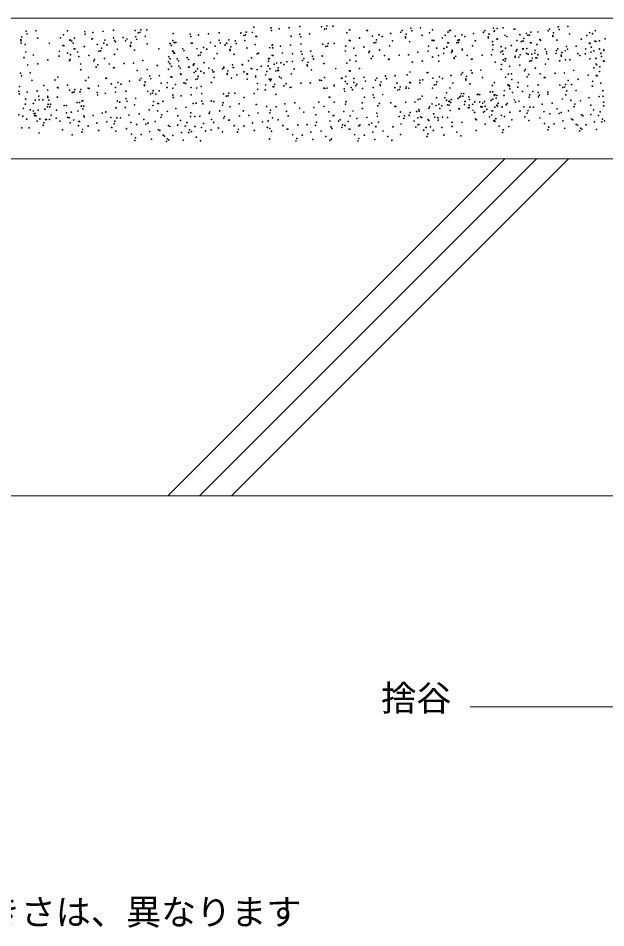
# Model space of a CAD drawing. Units: millimetres, scale not verified. Extents: x -1008 to 992, y -668 to 682.
# Drawn here: x -174.6 to 34.6, y -329.5 to -5.8 of the extents above; entities that cross this region are included whole.
import ezdxf
from ezdxf.enums import TextEntityAlignment as Align

# ---------------------------------------------------------------- set-up
doc = ezdxf.new("R2010")
doc.units = ezdxf.units.MM
doc.header["$LTSCALE"] = 2
for name, color, linetype, lineweight in [('0-1', 7, 'Continuous', 18), ('0-6', 7, 'Continuous', 18), ('0-7', 7, 'Continuous', 18)]:
    doc.layers.add(name, color=color, linetype=linetype, lineweight=lineweight)
doc.styles.add('ＭＳ ゴシック', font='')
doc.styles.get('ＭＳ ゴシック').set_extended_font_data('MS Gothic')

msp = doc.modelspace()

# ---------------------------------------------------------------- linework, layer by layer
at = {"layer": '0-1'}
msp.add_line((-671.751, -5.85), (287.432, -5.85), dxfattribs=at)
at = {"layer": '0-6'}
for p, q in [((-671.751, -55.85), (287.432, -55.85)), ((-1.381, -55.85), (-121.381, -175.85)), ((9.932, -55.85), (-110.067, -175.85)), ((21.246, -55.85), (-98.754, -175.85)), ((-671.751, -175.85), (287.432, -175.85))]:
    msp.add_line(p, q, dxfattribs=at)
for centre in [(-90.734, -9.044), (-84.633, -9.309), (-81.716, -9.62), (-78.135, -9.222), (-74.375, -8.84), (-66.649, -8.903), (-65.604, -9.756), (-64.958, -9.575), (-64.693, -8.646), (-62.554, -8.695), (-34.88, -9.427), (-31.459, -9.311), (-5.399, -9.427), (-4.159, -9.491), (-1.978, -9.311), (1.942, -9.756), (2.202, -9.723), (14.509, -9.74), (17.586, -8.928), (21.007, -8.811), (-173.41, -12.565), (-171.792, -10.427), (-171.421, -11.371), (-168.371, -10.31), (-167.708, -12.963), (-159.573, -12.855), (-158.538, -11.804), (-157.047, -10.37), (-154.562, -12.988), (-150.946, -10.635), (-150.785, -11.523), (-148.029, -10.946), (-144.448, -10.549), (-140.688, -10.166), (-140.678, -12.827), (-137.257, -12.711), (-132.961, -10.229), (-132.817, -12.425), (-131.917, -11.082), (-131.271, -10.901), (-131.006, -9.972), (-129.396, -12.309), (-128.866, -10.021), (-119.469, -11.254), (-113.369, -11.52), (-113.208, -12.407), (-110.451, -11.831), (-106.871, -11.433), (-103.11, -11.05), (-95.384, -11.113), (-94.34, -11.966), (-93.694, -11.785), (-93.429, -10.857), (-91.289, -10.905), (-90.01, -12.329), (-89.75, -12.297), (-84.472, -10.196), (-77.443, -12.313), (-74.365, -11.501), (-73.995, -12.445), (-70.944, -11.384), (-57.66, -11.042), (-56.625, -9.99), (-53.147, -12.905), (-50.525, -10.256), (-50.265, -10.223), (-48.541, -12.212), (-46.18, -11.759), (-45.092, -12.345), (-42.042, -11.284), (-38.461, -10.886), (-37.958, -10.239), (-36.764, -12.494), (-36.737, -12.875), (-36.499, -11.566), (-34.509, -10.372), (-30.796, -11.963), (-28.179, -11.042), (-27.144, -9.99), (-23.666, -12.905), (-22.661, -11.856), (-21.626, -10.804), (-21.044, -10.256), (-20.784, -10.223), (-19.06, -12.212), (-16.7, -11.759), (-15.611, -12.345), (-12.561, -11.284), (-8.98, -10.886), (-8.477, -10.239), (-7.283, -12.494), (-7.256, -12.875), (-7.018, -11.566), (-5.194, -10.542), (-5.028, -10.372), (-1.315, -11.963), (-0.68, -12.405), (3.926, -11.713), (5.385, -13.039), (6.286, -11.259), (6.82, -11.856), (7.374, -11.845), (7.855, -10.804), (10.424, -10.784), (14.005, -10.386), (15.702, -11.994), (15.729, -12.376), (15.968, -11.066), (17.957, -9.872), (21.671, -11.464), (27.785, -12.041), (28.82, -10.99), (29.805, -11.356), (30.84, -10.305), (-173.676, -13.493), (-173.649, -13.875), (-173.547, -14.718), (-172.19, -15.201), (-163.528, -14.795), (-158.676, -15.545), (-158.375, -15.647), (-156.322, -13.655), (-156.062, -13.623), (-155.597, -14.04), (-155.059, -14.718), (-151.084, -15.903), (-148.461, -13.254), (-148.201, -13.221), (-146.477, -15.211), (-144.117, -14.757), (-143.755, -13.639), (-143.029, -15.343), (-140.307, -13.772), (-139.979, -14.282), (-136.398, -13.884), (-135.894, -13.237), (-134.701, -15.492), (-134.674, -15.874), (-134.436, -14.564), (-132.446, -13.37), (-128.733, -14.962), (-120.598, -14.854), (-120.12, -15.539), (-119.563, -13.802), (-119.085, -14.487), (-118.745, -14.539), (-118.485, -14.507), (-112.984, -14.753), (-112.724, -14.72), (-108.64, -16.256), (-106.178, -14.523), (-104.502, -15.781), (-103.101, -13.711), (-102.73, -14.656), (-100.921, -15.383), (-100.417, -14.736), (-99.68, -13.595), (-98.958, -16.063), (-97.34, -13.924), (-96.969, -14.869), (-93.919, -13.808), (-90.292, -15.233), (-84.191, -15.498), (-84.086, -15.301), (-81.274, -15.809), (-77.693, -15.412), (-73.933, -15.029), (-66.207, -15.092), (-65.162, -15.945), (-64.516, -15.764), (-64.251, -14.835), (-62.112, -14.884), (-58.058, -15.816), (-56.763, -13.732), (-56.462, -13.833), (-51.555, -16.088), (-47.974, -14.629), (-47.347, -14.467), (-47.082, -13.539), (-42.414, -15.705), (-41.379, -13.937), (-35.278, -14.202), (-28.577, -15.816), (-27.282, -13.732), (-26.981, -13.833), (-26.616, -13.795), (-22.074, -16.088), (-21.764, -14.546), (-21.463, -14.647), (-18.493, -14.629), (-18.147, -13.719), (-17.866, -14.467), (-17.601, -13.539), (-12.933, -15.705), (-11.898, -13.937), (-5.797, -14.202), (-5.592, -15.316), (-4.297, -13.232), (-3.996, -13.334), (-2.67, -15.986), (0.911, -15.588), (2.865, -13.795), (4.492, -14.129), (5.119, -13.967), (7.717, -14.546), (8.018, -14.647), (10.052, -15.206), (11.088, -13.437), (11.334, -13.719), (17.188, -13.702), (20.584, -15.923), (24.005, -15.807), (25.85, -13.296), (28.681, -14.731), (28.983, -14.833), (29.408, -16.13), (30.702, -14.046), (31.004, -14.148), (32.298, -13.904), (34.319, -13.219), (-171.956, -17.901), (-169.251, -18.927), (-160.099, -19.36), (-159.971, -17.629), (-157.048, -18.299), (-155.995, -18.814), (-154.7, -16.73), (-154.399, -16.831), (-153.467, -17.901), (-153.073, -19.484), (-149.492, -19.086), (-145.911, -17.627), (-145.284, -17.465), (-145.019, -16.537), (-140.351, -18.703), (-139.316, -16.935), (-133.215, -17.2), (-124.553, -16.793), (-119.701, -17.544), (-119.4, -17.645), (-119.223, -18.229), (-118.922, -18.33), (-116.084, -16.717), (-115.606, -17.402), (-111, -16.71), (-110.434, -19.126), (-109.807, -18.964), (-109.541, -18.036), (-107.552, -16.842), (-103.839, -18.434), (-99.224, -16.991), (-99.197, -17.373), (-97.738, -18.699), (-93.256, -16.461), (-89.568, -18.518), (-89.308, -18.486), (-89.076, -18.292), (-85.121, -16.353), (-84.224, -19.043), (-84.03, -16.385), (-83.922, -19.144), (-80.607, -18.216), (-77.001, -18.502), (-73.923, -17.69), (-73.553, -18.635), (-70.502, -17.574), (-69.858, -19.421), (-66.436, -19.304), (-58.186, -17.547), (-55.136, -16.486), (-54.473, -19.138), (-49.831, -18.077), (-49.575, -17.562), (-48.372, -19.403), (-45.995, -17.164), (-44.27, -19.153), (-38.971, -18.988), (-35.655, -18.856), (-32.34, -17.927), (-28.705, -17.547), (-25.655, -16.486), (-24.992, -19.138), (-23.187, -18.361), (-23.059, -16.63), (-20.35, -18.077), (-20.136, -17.3), (-20.094, -17.562), (-18.891, -19.403), (-16.556, -16.902), (-16.514, -17.164), (-14.789, -19.153), (-9.49, -18.988), (-6.174, -18.856), (-5.72, -17.047), (-2.859, -17.927), (-2.196, -17.537), (-2.006, -18.639), (-1.161, -16.486), (2.318, -19.401), (2.635, -17.578), (2.891, -17.062), (4.094, -18.904), (4.94, -16.751), (5.2, -16.719), (6.294, -18.361), (6.422, -16.63), (6.472, -16.664), (6.924, -18.708), (8.196, -18.654), (9.284, -18.255), (9.345, -17.3), (10.372, -18.841), (12.925, -16.902), (13.422, -17.78), (13.495, -18.489), (16.811, -18.356), (17.003, -17.382), (17.507, -16.735), (18.7, -18.99), (18.727, -19.371), (18.966, -18.061), (20.127, -17.428), (20.955, -16.868), (24.669, -18.459), (25.299, -19.152), (27.259, -18.546), (27.387, -16.815), (29.279, -17.861), (30.309, -17.485), (32.33, -16.8), (32.803, -18.351), (32.993, -19.453), (33.838, -17.3), (33.89, -17.087), (-172.567, -19.855), (-171.241, -22.507), (-167.66, -22.11), (-164.079, -20.651), (-156.385, -20.952), (-156.123, -20.545), (-152.41, -22.136), (-147.768, -21.075), (-147.512, -20.56), (-146.309, -22.402), (-143.932, -20.162), (-142.207, -22.152), (-136.908, -21.986), (-133.592, -21.854), (-130.276, -20.925), (-125.104, -22.649), (-121.124, -21.359), (-120.996, -19.628), (-120.646, -22.044), (-120.518, -20.313), (-118.073, -20.298), (-117.596, -20.983), (-114.493, -19.9), (-114.015, -20.585), (-112.291, -22.574), (-112.035, -22.059), (-108.454, -21.661), (-104.874, -20.202), (-98.339, -22.419), (-94.918, -22.303), (-94.799, -22.424), (-92.638, -21.035), (-91.603, -19.984), (-85.518, -21.127), (-85.502, -20.249), (-85.242, -20.217), (-83.518, -22.206), (-82.596, -21.797), (-81.158, -21.753), (-80.07, -22.339), (-79.015, -21.399), (-77.019, -21.278), (-73.438, -20.88), (-72.935, -20.233), (-71.741, -22.488), (-71.476, -21.559), (-69.487, -20.365), (-65.773, -21.957), (-57.638, -21.849), (-56.603, -20.798), (-54.402, -21.156), (-48.912, -20.214), (-42.812, -20.48), (-42.552, -20.447), (-34.329, -21.508), (-30.748, -21.11), (-27.167, -19.651), (-24.921, -21.156), (-19.473, -19.952), (-19.431, -20.214), (-13.331, -20.48), (-13.071, -20.447), (-4.848, -21.508), (-2.594, -22.312), (-1.936, -20.656), (-1.299, -20.228), (-1.267, -21.11), (-0.998, -20.329), (2.314, -19.651), (3.554, -19.715), (3.909, -22.584), (7.49, -21.125), (8.117, -20.963), (8.383, -20.034), (9.655, -19.98), (9.915, -19.948), (10.008, -19.952), (13.05, -22.201), (14.086, -20.432), (18.137, -21.008), (20.186, -20.698), (21.718, -20.611), (28.848, -20.291), (30.972, -20.138), (31.043, -22.155), (31.318, -22.482), (33.7, -21.042), (34.002, -21.143), (-173.791, -25.417), (-170.369, -25.301), (-152.339, -24.154), (-146.849, -23.213), (-140.748, -23.478), (-140.489, -23.445), (-132.266, -24.506), (-128.685, -24.108), (-121.119, -24.033), (-120.084, -22.982), (-117.41, -22.95), (-116.933, -23.635), (-116.862, -25.653), (-116.606, -25.897), (-113.984, -23.247), (-113.724, -23.215), (-112, -25.204), (-111.372, -24.712), (-110.832, -23.901), (-109.64, -24.751), (-108.551, -25.337), (-106.73, -23.651), (-105.501, -24.276), (-105.271, -24.977), (-105.011, -24.944), (-101.92, -23.878), (-101.431, -23.485), (-101.417, -23.231), (-100.223, -25.486), (-100.196, -25.867), (-99.958, -24.557), (-98.115, -23.353), (-97.968, -23.364), (-96.789, -26.005), (-94.255, -24.955), (-93.208, -25.607), (-93.036, -25.81), (-91.741, -23.726), (-91.44, -23.827), (-89.627, -24.148), (-88.124, -22.898), (-86.12, -24.847), (-85.647, -22.858), (-85.085, -23.796), (-82.952, -24.623), (-82.324, -24.461), (-82.059, -23.532), (-81.933, -24.449), (-77.391, -25.699), (-76.356, -23.93), (-71.714, -22.869), (-70.255, -24.195), (-61.593, -23.789), (-56.741, -24.54), (-56.44, -24.641), (-53.125, -23.712), (-35.139, -24.981), (-29.038, -25.246), (-28.778, -25.213), (-16.975, -25.876), (-16.471, -25.23), (-13.394, -24.418), (-13.023, -25.362), (-9.973, -24.301), (-2.722, -24.043), (-0.14, -25.795), (0.328, -22.982), (0.991, -25.634), (5.633, -24.573), (5.889, -24.058), (7.092, -25.899), (9.47, -23.66), (11.194, -25.649), (16.493, -25.484), (19.809, -25.351), (23.125, -24.423), (30.283, -23.534), (32.277, -24.857), (32.406, -23.126), (-173.42, -26.362), (-169.706, -27.953), (-161.571, -27.845), (-160.536, -26.794), (-150.6, -28.031), (-149.565, -26.979), (-143.465, -27.245), (-143.205, -27.212), (-141.481, -29.202), (-139.121, -28.748), (-134.982, -28.273), (-131.401, -27.875), (-130.898, -27.228), (-129.439, -28.555), (-127.82, -26.416), (-127.45, -27.361), (-124.399, -26.3), (-123.736, -28.953), (-121.517, -28.808), (-120.223, -26.724), (-119.921, -26.825), (-115.601, -28.845), (-115.014, -29.08), (-114.566, -27.793), (-111.433, -27.621), (-110.806, -27.459), (-110.541, -26.53), (-105.873, -28.697), (-104.838, -26.928), (-98.737, -27.193), (-93.164, -27.54), (-90.113, -26.479), (-90.075, -26.787), (-89.45, -29.132), (-86.533, -26.081), (-85.223, -27.538), (-84.922, -27.639), (-84.808, -28.071), (-84.553, -27.556), (-81.606, -26.71), (-80.972, -27.158), (-79.248, -29.147), (-73.948, -28.982), (-70.633, -28.849), (-67.317, -27.921), (-66.654, -28.031), (-65.619, -26.979), (-59.519, -27.245), (-59.259, -27.212), (-58.164, -28.354), (-58.036, -26.624), (-57.535, -29.202), (-55.175, -28.748), (-55.114, -27.293), (-51.533, -26.895), (-51.036, -28.273), (-47.455, -27.875), (-46.952, -27.228), (-45.493, -28.555), (-43.874, -26.416), (-43.504, -27.361), (-40.453, -26.3), (-39.79, -28.953), (-36.174, -26.032), (-35.277, -28.722), (-34.976, -28.824), (-31.66, -27.895), (-31.655, -28.845), (-30.62, -27.793), (-27.054, -27.203), (-25.595, -28.529), (-24.694, -26.749), (-23.606, -27.335), (-20.556, -26.274), (-19.893, -28.927), (-15.278, -27.484), (-15.251, -27.866), (-15.012, -26.556), (-13.792, -29.192), (-9.31, -26.954), (-5.13, -28.786), (-1.175, -26.846), (1.062, -27.652), (3.339, -28.709), (6.552, -26.71), (12.653, -26.976), (12.913, -26.943), (21.135, -28.004), (24.716, -27.606), (28.297, -26.147), (29.885, -28.308), (31.18, -26.224), (31.481, -26.325), (32.807, -28.978), (-174.376, -31.855), (-174.189, -30.191), (-171.459, -32.166), (-167.878, -31.769), (-165.526, -29.785), (-164.118, -31.386), (-160.675, -30.536), (-160.373, -30.637), (-157.058, -29.709), (-156.392, -31.449), (-155.347, -32.302), (-154.701, -32.121), (-154.436, -31.192), (-152.626, -32.032), (-152.297, -31.241), (-149.704, -30.721), (-149.402, -30.822), (-146.525, -32.298), (-146.087, -29.894), (-140.027, -32.211), (-140.022, -30.528), (-138.032, -29.334), (-136.267, -31.828), (-129.704, -29.483), (-129.677, -29.865), (-128.541, -31.891), (-126.585, -31.634), (-124.445, -31.683), (-121.645, -30.538), (-119.556, -30.784), (-118.595, -29.477), (-113.035, -30.554), (-111.087, -30.708), (-109.454, -30.156), (-89.38, -31.15), (-86.646, -31.352), (-86.518, -29.622), (-83.89, -30.208), (-83.596, -30.291), (-83.35, -29.397), (-80.015, -29.893), (-77.789, -30.473), (-77.529, -30.441), (-65.758, -30.721), (-65.456, -30.822), (-64.651, -30.706), (-62.145, -29.645), (-62.141, -29.894), (-58.55, -30.971), (-58.389, -31.858), (-56.076, -30.528), (-55.633, -31.282), (-54.451, -29.946), (-54.086, -29.334), (-52.052, -30.884), (-48.292, -30.502), (-45.758, -29.483), (-45.731, -29.865), (-40.566, -30.565), (-39.521, -31.418), (-38.875, -31.237), (-38.61, -30.308), (-36.572, -30.806), (-36.471, -30.357), (-35.61, -30.784), (-27.141, -30.708), (-26.488, -29.619), (-25.861, -29.457), (-22.161, -32.417), (-20.928, -30.696), (-6.545, -32.019), (-5.854, -29.822), (-5.716, -32.019), (-1.572, -31.62), (-0.278, -29.536), (0.024, -29.638), (0.247, -30.087), (0.408, -30.974), (1.35, -32.29), (3.164, -30.398), (4.931, -31.892), (6.745, -30), (8.562, -31.952), (10.505, -29.618), (10.515, -32.279), (13.936, -32.162), (18.231, -29.681), (19.276, -30.533), (19.922, -30.352), (20.187, -29.424), (20.631, -31.686), (22.326, -29.472), (23.934, -31.63), (29.757, -30.039), (33.47, -31.63), (-174.215, -32.743), (-171.973, -34.662), (-168.523, -34.996), (-167.331, -33.601), (-167.186, -34.859), (-165.872, -34.927), (-164.15, -33.664), (-164.108, -34.047), (-163.738, -34.992), (-160.687, -33.931), (-151.902, -35.317), (-151.642, -35.285), (-146.364, -33.185), (-143.608, -32.609), (-139.334, -35.301), (-136.257, -34.489), (-135.886, -35.434), (-132.836, -34.373), (-127.496, -32.744), (-126.85, -32.563), (-126.442, -35.49), (-125.659, -32.917), (-123.139, -35.433), (-119.558, -33.182), (-119.397, -34.069), (-116.641, -33.493), (-113.06, -33.095), (-109.3, -32.712), (-109.29, -35.373), (-105.869, -35.257), (-104.977, -35.486), (-101.573, -32.775), (-100.529, -33.628), (-99.883, -33.447), (-99.618, -32.519), (-97.478, -32.567), (-94.207, -34.102), (-90.626, -32.643), (-82.932, -32.944), (-63.927, -33.991), (-63.667, -33.959), (-57.887, -35.544), (-51.36, -33.975), (-48.282, -33.163), (-47.912, -34.107), (-44.861, -33.046), (-33.366, -35.66), (-32.241, -34.804), (-31.577, -34.539), (-30.782, -33.611), (-25.742, -34.141), (-22.784, -34.144), (-22.161, -35.07), (-21.325, -35.47), (-21.065, -35.438), (-20.437, -34.804), (-18.05, -34.407), (-17.485, -33.979), (-17.155, -33.611), (-16.89, -32.682), (-16.326, -33.611), (-16.06, -32.682), (-15.579, -35.474), (-14.169, -33.846), (-13.938, -34.804), (-12.131, -35.606), (-11.187, -33.08), (-10.853, -32.918), (-10.357, -33.08), (-10.357, -35.733), (-8.633, -35.468), (-6.246, -35.07), (-5.681, -34.642), (-5.13, -33.107), (-5.086, -33.346), (-4.87, -33.074), (-4.522, -34.274), (-4.257, -33.346), (-1.701, -33.351), (2.013, -34.943), (3.671, -35.421), (7.252, -33.962), (7.437, -33.091), (10.568, -33.829), (10.885, -33.223), (13.884, -32.901), (19.056, -34.625), (20.353, -33.089), (22.077, -35.078), (25.525, -35.211), (28.576, -34.15), (32.157, -33.752), (33.541, -33.648), (-172.815, -37.945), (-172.104, -36.455), (-170.38, -38.444), (-169.234, -36.221), (-169.234, -38.873), (-167.51, -38.608), (-165.123, -38.21), (-165.08, -38.279), (-164.228, -37.414), (-163.963, -36.486), (-163.398, -37.414), (-163.133, -36.486), (-161.011, -38.608), (-158.26, -36.884), (-157.43, -36.884), (-153.618, -35.823), (-153.319, -38.873), (-152.789, -35.823), (-152.159, -37.149), (-151.595, -38.077), (-151.33, -37.149), (-139.821, -37.765), (-138.511, -35.755), (-136.505, -37.633), (-133.189, -36.704), (-128.017, -38.428), (-126.72, -36.892), (-124.996, -38.882), (-124.934, -36.202), (-124.674, -36.169), (-118.497, -37.953), (-114.916, -37.555), (-112.367, -36.185), (-111.335, -36.097), (-108.919, -36.318), (-102.898, -38.811), (-101.919, -36.831), (-101.654, -35.903), (-99.318, -37.352), (-95.951, -36.301), (-94.475, -38.787), (-89.85, -36.566), (-86.252, -37.267), (-84.793, -38.594), (-82.803, -37.4), (-79.753, -36.339), (-76.172, -35.941), (-74.448, -37.93), (-69.349, -37.595), (-67.569, -35.738), (-65.768, -37.197), (-62.188, -35.738), (-58.152, -36.473), (-55.429, -38.888), (-52.184, -35.942), (-52.113, -37.96), (-46.623, -37.018), (-46.083, -36.207), (-41.982, -35.957), (-40.523, -37.284), (-40.263, -37.251), (-36.682, -35.792), (-32.04, -38.312), (-31.874, -38.966), (-28.459, -37.914), (-28.129, -37.324), (-27.333, -36.396), (-25.875, -36.926), (-24.878, -36.455), (-24.548, -37.987), (-23.802, -36.993), (-21.763, -36.661), (-21.233, -36.794), (-20.835, -38.651), (-20.668, -35.848), (-17.784, -38.12), (-17.519, -38.12), (-15.795, -36.529), (-14.385, -37.728), (-14.12, -36.8), (-14.071, -37.59), (-12.843, -36.498), (-12.745, -38.651), (-9.96, -37.324), (-9.429, -37.457), (-9.262, -36.101), (-8.417, -37.198), (-7.808, -38.291), (-5.981, -38.783), (-5.716, -38.783), (-4.968, -37.532), (-4.228, -36.832), (-3.991, -37.192), (-3.775, -36.137), (-2.317, -37.463), (-0.912, -36.699), (-0.595, -36.2), (2.404, -35.771), (3.995, -38.954), (5.396, -37.41), (6.854, -38.736), (7.576, -37.495), (8.844, -37.543), (11.894, -36.482), (15.475, -36.084), (17.199, -38.073), (21.238, -38.82), (23.271, -37.333), (23.536, -36.404), (29.239, -36.802), (30.218, -38.47), (33.799, -37.011), (33.881, -35.741), (-174.406, -40.2), (-172.948, -40.73), (-171.621, -41.791), (-168.921, -39.77), (-168.836, -40.465), (-168.661, -39.738), (-168.306, -40.597), (-166.937, -41.727), (-164.857, -41.924), (-164.592, -41.924), (-163.489, -41.86), (-162.868, -40.332), (-161.144, -41.393), (-157.43, -39.536), (-157.032, -41.128), (-156.502, -41.26), (-155.706, -39.271), (-154.881, -42.094), (-151.3, -40.635), (-151.064, -40.995), (-147.985, -40.503), (-144.669, -39.574), (-143.402, -39.224), (-141.677, -41.214), (-139.497, -41.298), (-138.229, -41.346), (-135.179, -40.285), (-131.598, -39.887), (-129.874, -41.877), (-123.802, -41.136), (-123.537, -40.208), (-121.548, -39.014), (-117.834, -40.606), (-113.274, -40.815), (-113.192, -39.545), (-111.733, -40.871), (-109.958, -40.682), (-106.642, -39.754), (-106.479, -39.209), (-105.816, -41.861), (-101.47, -41.478), (-101.174, -40.8), (-99.715, -42.127), (-99.455, -42.094), (-95.875, -40.635), (-92.559, -40.503), (-89.243, -39.574), (-85.058, -39.522), (-84.071, -41.298), (-82.091, -42.04), (-79.09, -38.991), (-78.51, -40.581), (-72.989, -39.257), (-68.686, -40.247), (-64.044, -39.186), (-62.585, -40.512), (-62.326, -40.48), (-60.029, -42.04), (-58.745, -39.021), (-56.448, -40.581), (-54.103, -41.541), (-50.522, -41.143), (-46.941, -39.684), (-46.762, -40.76), (-39.036, -40.823), (-38.539, -39.24), (-37.345, -41.495), (-37.08, -40.567), (-35.455, -40.425), (-35.09, -39.373), (-32.771, -39.048), (-32.373, -41.303), (-31.377, -40.965), (-30.914, -41.17), (-28.66, -41.966), (-26.735, -39.904), (-26.272, -41.038), (-25.276, -41.23), (-25.115, -42.117), (-23.62, -41.038), (-21.8, -41.189), (-12.13, -39.388), (-11.816, -41.701), (-11.467, -42.041), (-9.031, -39.314), (-8.549, -38.99), (-6.825, -40.98), (-6.084, -40.28), (-4.625, -41.606), (-2.636, -40.413), (-1.525, -40.815), (0.414, -39.351), (1.077, -42.004), (5.719, -40.943), (6.589, -39.665), (11.026, -41.34), (12.557, -39.134), (14.606, -39.881), (17.922, -39.748), (18.658, -39.399), (22.326, -41.699), (22.829, -42.003), (25.907, -40.24), (26.41, -40.544), (29.223, -40.107), (31.943, -40.459), (32.538, -39.179), (33.401, -41.785), (-173.345, -44.841), (-170.693, -44.841), (-167.908, -42.454), (-165.743, -43.982), (-165.478, -43.053), (-159.818, -42.454), (-156.104, -43.117), (-153.157, -44.084), (-153.054, -42.587), (-152.789, -42.587), (-151.698, -45.41), (-149.709, -44.216), (-146.659, -43.155), (-143.078, -42.757), (-141.354, -44.747), (-140.484, -43.468), (-140.218, -42.54), (-136.047, -45.144), (-134.516, -42.938), (-132.466, -43.685), (-129.151, -43.552), (-128.415, -43.203), (-125.835, -42.624), (-121.166, -44.043), (-120.663, -44.348), (-117.85, -43.911), (-116.854, -42.274), (-115.13, -44.263), (-114.535, -42.982), (-111.682, -44.395), (-109.362, -44.706), (-108.632, -43.334), (-105.051, -42.937), (-103.327, -44.926), (-97.731, -44.084), (-96.272, -45.41), (-94.283, -44.216), (-91.233, -43.155), (-87.652, -42.757), (-85.928, -44.747), (-85.672, -42.438), (-85.009, -45.09), (-80.367, -44.029), (-78.908, -45.355), (-78.648, -45.323), (-75.067, -43.864), (-71.752, -43.731), (-68.824, -43.989), (-68.436, -42.803), (-63.609, -42.438), (-63.264, -44.527), (-62.946, -45.09), (-60.601, -42.469), (-59.408, -44.724), (-59.142, -43.795), (-58.304, -44.029), (-57.153, -42.602), (-56.846, -45.355), (-56.586, -45.323), (-53.44, -44.193), (-53.005, -43.864), (-49.689, -43.731), (-48.798, -43.132), (-47.339, -44.458), (-46.373, -42.803), (-41.201, -44.527), (-38.372, -43.476), (-33.731, -42.415), (-33.036, -44.619), (-32.272, -43.741), (-32.012, -43.708), (-29.455, -44.751), (-28.431, -42.25), (-27.864, -44.486), (-23.789, -44.769), (-20.208, -44.372), (-20.172, -42.895), (-16.627, -42.913), (-8.368, -43.558), (-5.366, -42.306), (-5.106, -42.274), (-4.891, -42.535), (-3.382, -44.263), (0.066, -44.395), (7.178, -42.269), (12.75, -43.329), (14.209, -44.655), (16.198, -43.462), (19.248, -42.401), (19.911, -45.053), (24.05, -43.688), (24.553, -43.992), (25.509, -45.014), (26.012, -45.319), (27.498, -43.821), (30.549, -42.76), (31.212, -45.412), (33.136, -42.714), (34.13, -42.362), (-167.245, -46.698), (-158.889, -45.505), (-155.441, -47.361), (-151.964, -46.338), (-145.995, -45.808), (-139.895, -46.073), (-134.323, -47.133), (-132.864, -48.459), (-130.875, -47.265), (-127.825, -46.204), (-124.747, -45.502), (-124.244, -45.807), (-123.023, -47.492), (-122.52, -47.796), (-119.574, -47.624), (-116.524, -46.563), (-113.937, -46.517), (-113.672, -45.589), (-112.943, -46.165), (-111.219, -48.155), (-107.969, -45.987), (-105.954, -45.603), (-101.868, -46.252), (-96.538, -46.338), (-90.57, -45.808), (-84.469, -46.073), (-76.924, -47.312), (-75.465, -48.638), (-73.476, -47.445), (-70.426, -46.384), (-66.845, -45.986), (-65.121, -47.975), (-54.861, -47.312), (-53.403, -48.638), (-51.413, -47.445), (-48.363, -46.384), (-44.782, -45.986), (-43.058, -47.975), (-38.511, -47.218), (-30.288, -45.698), (-29.094, -47.952), (-28.829, -47.024), (-26.839, -45.83), (-23.126, -47.422), (-18.484, -46.361), (-17.025, -47.687), (-11.605, -45.783), (-2.188, -46.517), (-1.923, -45.589), (13.943, -45.584), (25.244, -45.943), (-133.129, -49.387), (-127.161, -48.857), (-121.829, -49.746), (-121.564, -48.818), (-121.061, -49.122), (-115.861, -49.216), (-109.76, -49.481), (-85.147, -48.832), (-75.731, -49.567), (-69.762, -49.036), (-63.662, -49.301), (-63.084, -48.832), (-53.668, -49.567), (-47.7, -49.036), (-41.599, -49.301)]:
    msp.add_circle(centre, 0.133, dxfattribs=at)
at = {"layer": '0-7'}
msp.add_line((73.77, -250.819), (-13.751, -250.819), dxfattribs=at)

# ---------------------------------------------------------------- texts
at = {"layer": '0-6', "style": 'ＭＳ ゴシック'}
msp.add_text('※\u3000地域により瓦桟木の大きさは、異なります', height=9.164, dxfattribs=at).set_placement((-336.27, -331.228), align=Align.BOTTOM_LEFT)
at = {"layer": '0-7', "style": 'ＭＳ ゴシック'}
msp.add_text('捨谷', height=9.164, dxfattribs=at).set_placement((-45.424, -255.075), align=Align.BOTTOM_LEFT)

doc.saveas('drawing.dxf')
